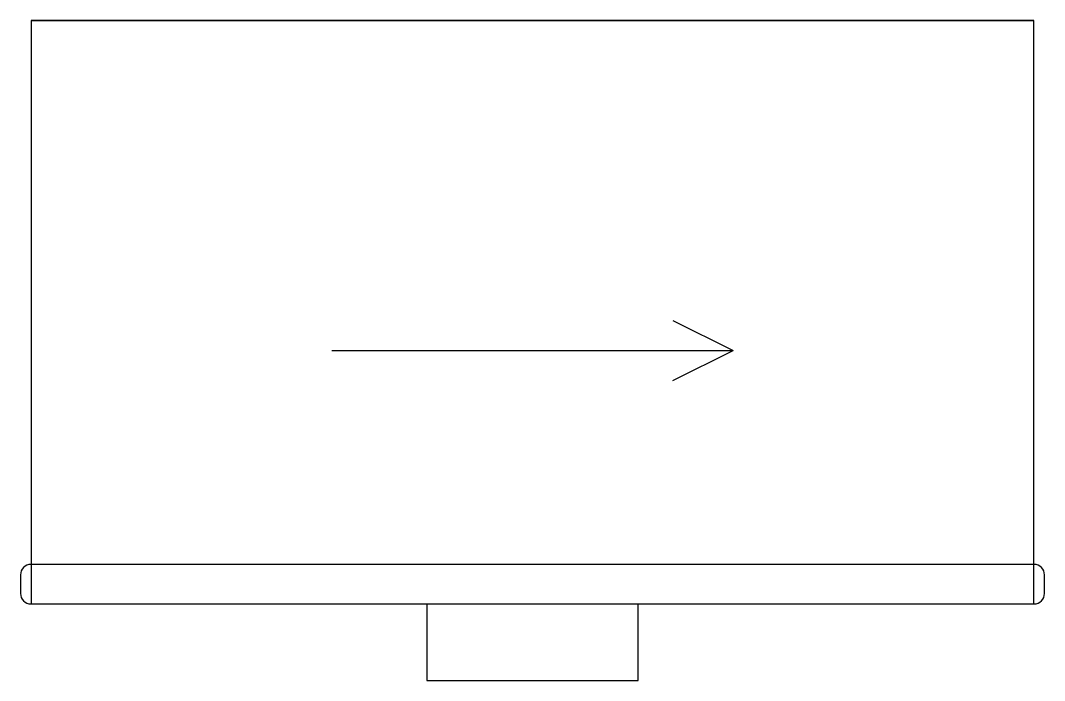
# Model space of a CAD drawing. Header units: millimetres. Extents: x -2 to 192, y 0 to 125.
import ezdxf

# ---------------------------------------------------------------- set-up
doc = ezdxf.new("R2010")
doc.units = ezdxf.units.MM
for name, color, linetype in [('A_SIDE_GROOVE_5.5', 7, 'Continuous'), ('EDGE_BANDING', 7, 'Continuous'), ('GRAIN_DIRECTION', 3, 'Continuous'), ('OUTSIDE_THROUGH', 7, 'Continuous')]:
    doc.layers.add(name, color=color, linetype=linetype)

msp = doc.modelspace()

# ---------------------------------------------------------------- linework, layer by layer
at = {"layer": 'A_SIDE_GROOVE_5.5'}
msp.add_lwpolyline([(-0.01, 14.5), (190.01, 14.5, 0.414214), (192.01, 16.5), (192.01, 20, 0.414214), (190.01, 22), (-0.01, 22, 0.414214), (-2.01, 20), (-2.01, 16.5, 0.414214)], format="xyb", close=True, dxfattribs=at)
at = {"layer": 'EDGE_BANDING'}
for p, q in [((0, 125), (190, 125)), ((75, 0), (115, 0))]:
    msp.add_line(p, q, dxfattribs=at)
at = {"layer": 'GRAIN_DIRECTION'}
for p in [(121.6, 68.2), (57, 62.5), (121.6, 56.8)]:
    msp.add_line(p, (133, 62.5), dxfattribs=at)
at = {"layer": 'OUTSIDE_THROUGH'}
msp.add_lwpolyline([(75, 14.5), (75, 0), (115, 0), (115, 14.5), (190, 14.5), (190, 125), (0, 125), (0, 14.5)], close=True, dxfattribs=at)

doc.saveas('drawing.dxf')
